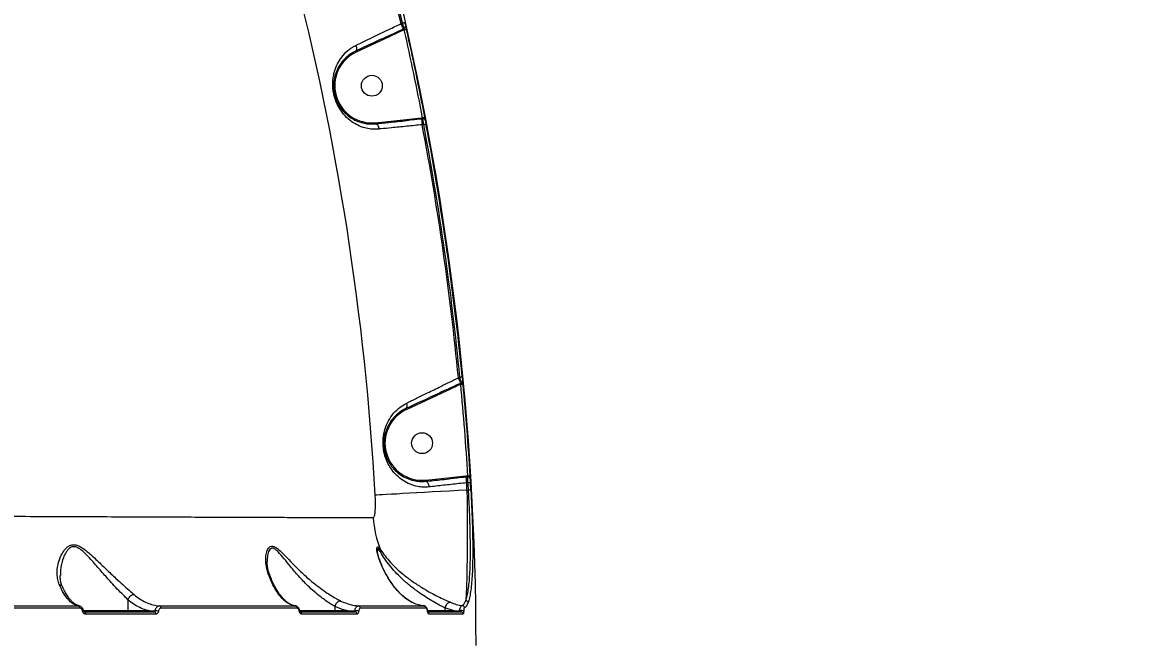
# Model space of a CAD drawing. Header units: millimetres. Extents: x -7098 to 6497, y -6127 to 5201.
# Drawn here: x -512 to -27.9, y 734.7 to 1001.6 of the extents above; entities that cross this region are included whole.
import ezdxf

# ---------------------------------------------------------------- set-up
doc = ezdxf.new("R2010")
doc.units = ezdxf.units.MM
doc.layers.add('DIKOM_ОБЪЕКТ', color=7, linetype='Continuous')
doc.layers.add('DIKOM_РАЗМЕР_ЗОНА', color=7, linetype='Continuous')
doc.styles.add('style1', font='arial.ttf', dxfattribs={"width": 0.8})
doc.dimstyles.new('1-50', dxfattribs={"dimtxt": 300, "dimasz": 200, "dimexe": 100, "dimexo": 0, "dimgap": 100, "dimtad": 1, "dimdec": 0, "dimtxsty": 'style1', "dimcen": 0, "dimclrd": 7, "dimclre": 7, "dimadec": 1, "dimazin": 2, "dimtfac": 1, "dimtdec": 0, "dimtmove": 1, "dimatfit": 3, "dimfxl": 0, "dimlwd": 25, "dimlwe": 18, "dimarcsym": 0})

# ---------------------------------------------------------------- blocks, each defined once
blk = doc.blocks.new('*D19')
at = {"layer": 'Defpoints', "color": 0, "transparency": 16777216}
for p in [(-3422.39, 1730.25), (4498.46, 1730.25), (-3422.39, -5447.23)]:
    blk.add_point(p, dxfattribs=at)
at = {"layer": 'DIKOM_РАЗМЕР_ЗОНА', "color": 7, "lineweight": 18, "transparency": 16777216}
for p, q in [((-3422.39, 1730.25), (-3422.39, -5547.23)), ((4498.46, 1730.25), (4498.46, -5547.23))]:
    blk.add_line(p, q, dxfattribs=at)
at = {"layer": 'DIKOM_РАЗМЕР_ЗОНА', "color": 7, "lineweight": 25, "transparency": 16777216}
blk.add_line((4298.46, -5447.23), (-3222.39, -5447.23), dxfattribs=at)
at = {"layer": 'DIKOM_РАЗМЕР_ЗОНА', "color": 7, "transparency": 16777216}
for points in [[(-3222.39, -5413.9), (-3222.39, -5480.57), (-3422.39, -5447.23)], [(4298.46, -5413.9), (4298.46, -5480.57), (4498.46, -5447.23)]]:
    blk.add_solid(points, dxfattribs=at)
at = {"layer": 'DIKOM_РАЗМЕР_ЗОНА', "color": 0, "transparency": 16777216, "insert": (538.03, -5194.06), "char_height": 300, "attachment_point": 5, "style": 'style1'}
blk.add_mtext('7900', dxfattribs=at)
blk = doc.blocks.new('*D20')
at = {"layer": 'Defpoints', "color": 0, "transparency": 16777216}
for p in [(-611.97, 3700.63), (-5926, -2746.55), (-167.79, -2746.55)]:
    blk.add_point(p, dxfattribs=at)
at = {"layer": 'DIKOM_РАЗМЕР_ЗОНА', "color": 7, "lineweight": 18, "transparency": 16777216}
for p, q in [((-611.97, 3700.63), (-6026, 3700.63)), ((-167.79, -2746.55), (-6026, -2746.55))]:
    blk.add_line(p, q, dxfattribs=at)
at = {"layer": 'DIKOM_РАЗМЕР_ЗОНА', "color": 7, "lineweight": 25, "transparency": 16777216}
blk.add_line((-5926, 3500.63), (-5926, -2546.55), dxfattribs=at)
at = {"layer": 'DIKOM_РАЗМЕР_ЗОНА', "color": 7, "transparency": 16777216}
for points in [[(-5959.34, 3500.63), (-5892.67, 3500.63), (-5926, 3700.63)], [(-5959.34, -2546.55), (-5892.67, -2546.55), (-5926, -2746.55)]]:
    blk.add_solid(points, dxfattribs=at)
at = {"layer": 'DIKOM_РАЗМЕР_ЗОНА', "color": 0, "transparency": 16777216, "insert": (-6179.18, 477.04), "char_height": 300, "attachment_point": 5, "rotation": 90, "style": 'style1'}
blk.add_mtext('6450', dxfattribs=at)
blk = doc.blocks.new('*D18')
at = {"layer": 'Defpoints', "color": 0, "transparency": 16777216}
for p in [(-621.7, 5200.63), (-6648, -4870.84), (-133.42, -4870.84)]:
    blk.add_point(p, dxfattribs=at)
at = {"layer": 'DIKOM_РАЗМЕР_ЗОНА', "color": 7, "lineweight": 18, "transparency": 16777216}
for p, q in [((-621.7, 5200.63), (-6748, 5200.63)), ((-133.42, -4870.84), (-6748, -4870.84))]:
    blk.add_line(p, q, dxfattribs=at)
at = {"layer": 'DIKOM_РАЗМЕР_ЗОНА', "color": 7, "lineweight": 25, "transparency": 16777216}
blk.add_line((-6648, 5000.63), (-6648, -4670.84), dxfattribs=at)
at = {"layer": 'DIKOM_РАЗМЕР_ЗОНА', "color": 7, "transparency": 16777216}
for points in [[(-6681.34, 5000.63), (-6614.67, 5000.63), (-6648, 5200.63)], [(-6681.34, -4670.84), (-6614.67, -4670.84), (-6648, -4870.84)]]:
    blk.add_solid(points, dxfattribs=at)
at = {"layer": 'DIKOM_РАЗМЕР_ЗОНА', "color": 0, "transparency": 16777216, "insert": (-6901.18, 458.27), "char_height": 300, "attachment_point": 5, "rotation": 90, "style": 'style1'}
blk.add_mtext('10100', dxfattribs=at)
blk = doc.blocks.new('*D17')
at = {"layer": 'Defpoints', "color": 0, "transparency": 16777216}
for p in [(-5422.39, 1752.13), (6497.47, 1509.82), (-5422.39, -6026.73)]:
    blk.add_point(p, dxfattribs=at)
at = {"layer": 'DIKOM_РАЗМЕР_ЗОНА', "color": 7, "lineweight": 18, "transparency": 16777216}
for p, q in [((-5422.39, 1752.13), (-5422.39, -6126.73)), ((6497.47, 1509.82), (6497.47, -6126.73))]:
    blk.add_line(p, q, dxfattribs=at)
at = {"layer": 'DIKOM_РАЗМЕР_ЗОНА', "color": 7, "lineweight": 25, "transparency": 16777216}
blk.add_line((6297.47, -6026.73), (-5222.39, -6026.73), dxfattribs=at)
at = {"layer": 'DIKOM_РАЗМЕР_ЗОНА', "color": 7, "transparency": 16777216}
for points in [[(-5222.39, -5993.4), (-5222.39, -6060.07), (-5422.39, -6026.73)], [(6297.47, -5993.4), (6297.47, -6060.07), (6497.47, -6026.73)]]:
    blk.add_solid(points, dxfattribs=at)
at = {"layer": 'DIKOM_РАЗМЕР_ЗОНА', "color": 0, "transparency": 16777216, "insert": (537.54, -5773.56), "char_height": 300, "attachment_point": 5, "style": 'style1'}
blk.add_mtext('11900', dxfattribs=at)

msp = doc.modelspace()

# ---------------------------------------------------------------- linework, layer by layer
at = {"layer": 'DIKOM_ОБЪЕКТ', "color": 7, "linetype": 'Continuous', "lineweight": 15}
for p, q in [((-347.41, 998.43), (-353.42, 995.59)), ((-348.66, 1001.11), (-348.05, 1001.4)), ((-347.62, 998.88), (-347.25, 999.05)), ((-347.29, 998.49), (-347.41, 998.43)), ((-353.42, 995.59), (-368.06, 988.79)), ((-359.63, 958.4), (-346.34, 959.82)), ((-346.34, 959.82), (-339.85, 960.46)), ((-339.85, 960.46), (-339.35, 960.52)), ((-339.22, 960.04), (-339.8, 959.97)), ((-338.88, 957.59), (-339.54, 957.52)), ((-323.92, 848.4), (-323.29, 848.69)), ((-328.91, 842.77), (-346.4, 834.64)), ((-322.88, 846.16), (-322.67, 846.26)), ((-337.97, 804.26), (-327.18, 805.4)), ((-327.18, 805.4), (-320.71, 806.05)), ((-320.71, 806.05), (-319.82, 806.15)), ((-319.88, 805.64), (-320.66, 805.56)), ((-319.74, 803.18), (-320.4, 803.11)), ((-320.21, 799.99), (-319.55, 799.99)), ((-466.5, 752.7), (-466.5, 747.99)), ((-485.64, 747.99), (-466.5, 747.99)), ((-466.5, 747.99), (-457.66, 747.99)), ((-394.18, 750.05), (-394.29, 750.05)), ((-392.37, 747.99), (-377.2, 747.99)), ((-377.2, 749.77), (-377.2, 749.77)), ((-377.2, 749.77), (-377.2, 747.99)), ((-377.2, 747.99), (-372.21, 747.99)), ((-337.11, 747.99), (-329.69, 747.99)), ((-329.69, 749.15), (-329.69, 749.16)), ((-329.69, 749.15), (-329.69, 747.99)), ((-326.1, 747.99), (-329.69, 749.15)), ((-329.69, 747.99), (-326.1, 747.99))]:
    msp.add_line(p, q, dxfattribs=at)
at = {"layer": 'DIKOM_ОБЪЕКТ', "color": 7, "linetype": 'Continuous', "lineweight": 15, "flags": 128}
for points in [[(-347.62, 998.88), (-347.67, 998.98), (-347.74, 999.14), (-347.85, 999.37), (-347.98, 999.65), (-348.13, 999.97), (-348.3, 1000.33), (-348.48, 1000.72), (-348.66, 1001.11)], [(-348.05, 1001.4), (-347.86, 1001.44), (-347.68, 1001.48), (-347.52, 1001.52), (-347.37, 1001.55), (-347.25, 1001.58), (-347.16, 1001.6), (-347.1, 1001.61), (-347.07, 1001.62)], [(-347.41, 998.43), (-347.45, 998.51), (-347.49, 998.59), (-347.52, 998.66), (-347.55, 998.72), (-347.58, 998.78), (-347.6, 998.82), (-347.61, 998.86), (-347.62, 998.88)], [(-347.29, 998.49), (-347.1, 998.53), (-346.92, 998.57), (-346.76, 998.61), (-346.61, 998.64), (-346.49, 998.67), (-346.4, 998.69), (-346.34, 998.7), (-346.32, 998.71)], [(-353.42, 995.59), (-353.47, 995.68), (-353.5, 995.76), (-353.54, 995.84), (-353.57, 995.91), (-353.6, 995.97), (-353.62, 996.01), (-353.63, 996.04), (-353.63, 996.04)], [(-368.06, 988.79), (-368.1, 988.88), (-368.14, 988.96), (-368.18, 989.04), (-368.21, 989.11), (-368.24, 989.17), (-368.26, 989.21), (-368.27, 989.23), (-368.27, 989.24)], [(-346.34, 959.82), (-346.33, 959.72), (-346.32, 959.63), (-346.31, 959.54), (-346.31, 959.46), (-346.3, 959.4), (-346.29, 959.36), (-346.29, 959.33), (-346.29, 959.32)], [(-339.85, 960.46), (-339.84, 960.38), (-339.84, 960.29), (-339.83, 960.21), (-339.82, 960.14), (-339.81, 960.08), (-339.81, 960.03), (-339.8, 960), (-339.8, 959.97)], [(-339.8, 959.97), (-339.79, 959.86), (-339.77, 959.68), (-339.74, 959.43), (-339.71, 959.13), (-339.67, 958.77), (-339.63, 958.38), (-339.59, 957.96), (-339.54, 957.52)], [(-339.35, 960.52), (-339.16, 960.55), (-338.98, 960.59), (-338.81, 960.62), (-338.66, 960.65), (-338.54, 960.67), (-338.45, 960.69), (-338.39, 960.7), (-338.36, 960.71)], [(-359.63, 958.4), (-359.62, 958.3), (-359.61, 958.21), (-359.6, 958.12), (-359.6, 958.05), (-359.59, 957.99), (-359.59, 957.94), (-359.58, 957.91), (-359.58, 957.9)], [(-338.88, 957.59), (-338.7, 957.63), (-338.52, 957.66), (-338.35, 957.69), (-338.2, 957.72), (-338.08, 957.75), (-337.99, 957.76), (-337.93, 957.78), (-337.9, 957.78)], [(-322.88, 846.16), (-322.93, 846.26), (-323.01, 846.43), (-323.11, 846.65), (-323.24, 846.93), (-323.39, 847.26), (-323.56, 847.62), (-323.74, 848), (-323.92, 848.4)], [(-323.29, 848.69), (-323.1, 848.71), (-322.92, 848.73), (-322.75, 848.74), (-322.6, 848.76), (-322.47, 848.77), (-322.38, 848.78), (-322.32, 848.78), (-322.29, 848.79)], [(-328.91, 842.77), (-328.95, 842.86), (-328.99, 842.94), (-329.03, 843.02), (-329.06, 843.09), (-329.08, 843.15), (-329.1, 843.19), (-329.12, 843.22), (-329.12, 843.22)], [(-322.9, 845.61), (-322.71, 845.63), (-322.52, 845.65), (-322.36, 845.66), (-322.21, 845.68), (-322.08, 845.69), (-321.99, 845.7), (-321.93, 845.7), (-321.9, 845.7)], [(-322.78, 845.93), (-322.8, 845.97), (-322.81, 846.01), (-322.83, 846.05), (-322.85, 846.08), (-322.86, 846.11), (-322.87, 846.13), (-322.88, 846.15), (-322.88, 846.16)], [(-322.78, 845.93), (-322.61, 845.97), (-322.46, 846.01), (-322.32, 846.07), (-322.2, 846.14), (-322.1, 846.22), (-322.03, 846.29), (-321.99, 846.37), (-321.98, 846.45)], [(-337.97, 804.26), (-337.96, 804.16), (-337.95, 804.07), (-337.94, 803.98), (-337.93, 803.9), (-337.93, 803.84), (-337.92, 803.8), (-337.92, 803.77), (-337.92, 803.76)], [(-327.18, 805.4), (-327.17, 805.31), (-327.16, 805.21), (-327.15, 805.13), (-327.15, 805.05), (-327.14, 804.99), (-327.13, 804.95), (-327.13, 804.92), (-327.13, 804.91)], [(-320.71, 806.05), (-320.7, 805.97), (-320.69, 805.88), (-320.68, 805.8), (-320.67, 805.73), (-320.67, 805.67), (-320.66, 805.62), (-320.66, 805.58), (-320.66, 805.56)], [(-320.66, 805.56), (-320.64, 805.45), (-320.63, 805.27), (-320.6, 805.02), (-320.57, 804.72), (-320.53, 804.36), (-320.49, 803.96), (-320.44, 803.54), (-320.4, 803.11)], [(-319.82, 806.15), (-319.63, 806.16), (-319.45, 806.17), (-319.28, 806.18), (-319.13, 806.19), (-319.01, 806.2), (-318.91, 806.2), (-318.85, 806.21), (-318.83, 806.21)], [(-320.21, 799.99), (-324.02, 799.77), (-327.8, 799.56), (-331.5, 799.35), (-335.11, 799.15), (-338.57, 798.95), (-341.87, 798.77), (-344.97, 798.59), (-347.85, 798.43), (-350.47, 798.28), (-352.82, 798.15), (-354.87, 798.03), (-356.61, 797.94), (-358.01, 797.86), (-359.07, 797.8), (-359.77, 797.76)], [(-319.74, 803.18), (-319.55, 803.19), (-319.37, 803.2), (-319.2, 803.21), (-319.05, 803.22), (-318.92, 803.23), (-318.83, 803.23), (-318.77, 803.24), (-318.74, 803.24)], [(-319.55, 799.99), (-319.36, 800), (-319.18, 800.01), (-319.01, 800.02), (-318.86, 800.03), (-318.74, 800.03), (-318.64, 800.04), (-318.58, 800.04), (-318.56, 800.04)], [(-485.38, 747.49), (-485.27, 747.47), (-485.15, 747.41), (-485.05, 747.32), (-484.96, 747.2), (-484.89, 747.05), (-484.83, 746.88), (-484.8, 746.69), (-484.78, 746.5)], [(-392.36, 747.88), (-392.36, 747.88), (-392.37, 747.86), (-392.39, 747.85), (-392.43, 747.83), (-392.48, 747.81), (-392.54, 747.79)]]:
    msp.add_lwpolyline(points, dxfattribs=at)
at = {"layer": 'DIKOM_ОБЪЕКТ', "color": 7, "linetype": 'Continuous', "lineweight": 15}
for centre in [(-361.23, 974.32), (-339.57, 820.18)]:
    msp.add_circle(centre, 4.5, dxfattribs=at)
for centre, radius, start, end in [((-1526.29, 731.99), 1210, 0.04739, 26.73878), ((-1526.29, 731.99), 1168.37, 3.22698, 25.85579), ((-1526.29, 731.99), 1208, 12.87275, 18.12725), ((-1526.29, 731.99), 1208.65, 12.87943, 18.12057), ((-1526.29, 731.99), 1208.75, 10.89821, 12.73697), ((-347.67, 999.95), 0.998, 294.6714, 12.1104), ((-1526.29, 731.99), 1209.75, 10.89821, 12.73697), ((-361.23, 974.32), 16, 115.2734, 275.7266), ((-339.11, 959.04), 0.999, 11.5795, 96.1581), ((-1526.29, 731.99), 1208, 5.52992, 10.76044), ((-1526.29, 731.99), 1208.65, 5.54093, 10.75788), ((-1526.29, 731.99), 1209.65, 5.54093, 10.75788), ((-323.09, 847.16), 0.995, 294.4812, 4.8173), ((-1526.29, 731.99), 1208.75, 3.51743, 5.39379), ((-1526.29, 731.99), 1209.75, 3.51743, 5.39379), ((-339.57, 820.18), 16, 115.2734, 275.7266), ((-407.92, 806.34), 67.72, 24.7039, 25.1269), ((-319.78, 804.65), 1, 4.2887, 95.971), ((-1526.29, 731.99), 1208, 3.22698, 3.37538), ((-1526.29, 731.99), 1208.65, 3.22521, 3.37685), ((-1526.29, 731.99), 1209.65, 3.22521, 3.37685), ((-320.23, 789.98), 40.45, 182.6761, 203.0477), ((-359.24, 773.62), 1.87, 345.6026, 16.356), ((-320.76, 751.37), 1.02, 4.6177, 88.7185), ((-488.16, 749.2), 0.907, 350.8119, 68.438), ((-486.09, 748.73), 0.95, 273.3419, 298.4123), ((-466.95, 747.94), 0.454, 278.2464, 6.3791), ((-458.11, 747.94), 0.454, 278.2634, 6.3621), ((-455.26, 746.63), 0.883, 351.4723, 76.7688), ((-454.74, 740.51), 7.4, 78.7648, 89.9291), ((-453.1, 749.17), 0.905, 352.432, 73.6818), ((-394.48, 749.11), 0.931, 355.7952, 80.7555), ((-392.41, 746.57), 0.922, 355.4497, 83.9274), ((-377.65, 747.94), 0.454, 278.2634, 6.3621), ((-372.66, 747.94), 0.454, 278.2511, 6.3573), ((-368.16, 743.35), 4.58, 74.4645, 95.1812), ((-368.63, 746.55), 0.943, 357.0921, 86.0883), ((-367.12, 749.08), 0.951, 357.5221, 83.4691), ((-338.96, 749.05), 0.977, 359.3628, 85.9131), ((-337.28, 747.87), 0.0771, 292.6298, 353.5955), ((-337.5, 746.5), 0.999, 359.9181, 66.7355), ((-330.14, 747.94), 0.454, 278.2464, 6.3791), ((-326.56, 747.94), 0.454, 278.2464, 6.3791), ((-322.71, 744.9), 3.1, 69.5009, 102.3945), ((-322.92, 746.49), 0.993, 0.2947, 89.6223), ((-322.35, 749.16), 1.01, 1.3231, 87.2336)]:
    msp.add_arc(centre, radius, start, end, dxfattribs=at)
for points, knots in [([(-368.05, 991.79), (-366.94, 992.33), (-364.71, 993.4), (-361.2, 995.09), (-357.6, 996.82), (-353.44, 998.82), (-350.43, 1000.26), (-348.66, 1001.11)], [0, 0, 0, 0, 0.187287, 0.376552, 0.557005, 0.739199, 1, 1, 1, 1]), ([(-353.63, 996.04), (-353.33, 996.18), (-351.82, 996.89), (-349.83, 997.85), (-348.12, 998.64), (-347.62, 998.88)], [0, 0, 0, 0, 0.150425, 0.752115, 1, 1, 1, 1]), ([(-347.25, 999.05), (-347.25, 999.05), (-347.28, 999.1), (-347.36, 999.32), (-347.54, 999.85), (-347.79, 1000.58), (-347.96, 1001.12), (-348.05, 1001.4)], [0, 0, 0, 0, 0.028634, 0.267098, 0.510149, 0.755662, 1, 1, 1, 1]), ([(-347.29, 998.49), (-347.28, 998.55), (-347.26, 998.68), (-347.25, 998.86), (-347.24, 998.98), (-347.25, 999.03), (-347.25, 999.05), (-347.25, 999.05), (-347.25, 999.05)], [0, 0, 0, 0, 0.263132, 0.515885, 0.75209, 0.941099, 0.974183, 1, 1, 1, 1]), ([(-347.07, 1001.62), (-347.03, 1001.45), (-346.96, 1001.11), (-346.84, 1000.66), (-346.75, 1000.33), (-346.71, 1000.2), (-346.69, 1000.17), (-346.69, 1000.16)], [0, 0, 0, 0, 0.245764, 0.491765, 0.734278, 0.971523, 1, 1, 1, 1]), ([(-346.69, 1000.16), (-346.69, 1000.16), (-346.68, 1000.13), (-346.63, 1000), (-346.54, 999.67), (-346.43, 999.22), (-346.35, 998.88), (-346.32, 998.71)], [0, 0, 0, 0, 0.027853, 0.265012, 0.507732, 0.753982, 1, 1, 1, 1]), ([(-353.63, 996.04), (-354.86, 995.48), (-357.32, 994.33), (-361, 992.62), (-364.7, 990.9), (-367.08, 989.8), (-368.27, 989.24)], [0, 0, 0, 0, 0.238043, 0.478157, 0.737708, 1, 1, 1, 1]), ([(-358.18, 955.64), (-358.42, 955.62), (-359.6, 955.52), (-361.68, 955.6), (-364.49, 956.14), (-367.27, 957.18), (-370.15, 958.88), (-372.88, 961.25), (-375.17, 964.26), (-376.61, 967.17), (-377.4, 969.53), (-377.83, 971.38), (-378.08, 973.25), (-378.16, 975.28), (-378.02, 977.42), (-377.54, 980.1), (-376.55, 983.03), (-374.83, 986.09), (-372.52, 988.81), (-370.16, 990.69), (-368.54, 991.54), (-368.05, 991.79)], [0, 0, 0, 0, 0.013454, 0.066323, 0.119232, 0.183273, 0.247351, 0.326481, 0.405365, 0.46786, 0.499097, 0.530304, 0.561441, 0.592622, 0.634514, 0.676489, 0.748085, 0.81976, 0.893959, 0.968065, 1, 1, 1, 1]), ([(-368.27, 989.24), (-368.27, 989.24), (-368.74, 989.03), (-370.19, 988.25), (-372.4, 986.61), (-374.54, 984.24), (-376.17, 981.56), (-377.12, 979.03), (-377.6, 976.66), (-377.76, 974.82), (-377.71, 973.03), (-377.46, 971.07), (-377.02, 969.44), (-376.27, 967.43), (-375.1, 965.18), (-373.03, 962.62), (-370.57, 960.6), (-367.93, 959.16), (-365.4, 958.28), (-362.81, 957.83), (-360.9, 957.82), (-359.8, 957.87), (-359.58, 957.9), (-359.58, 957.9)], [0, 0, 0, 0, 0.000042, 0.032606, 0.10772, 0.184901, 0.256662, 0.329981, 0.370391, 0.411692, 0.440278, 0.469964, 0.516414, 0.52784, 0.587809, 0.665676, 0.746577, 0.811762, 0.878059, 0.931753, 0.986408, 0.999968, 1, 1, 1, 1]), ([(-368.27, 989.24), (-368.15, 989.33), (-367.91, 989.5), (-367.75, 990.06), (-367.75, 990.76), (-367.88, 991.32), (-368, 991.67), (-368.04, 991.75), (-368.05, 991.79)], [0, 0, 0, 0, 0.231632, 0.463252, 0.694875, 0.926499, 0.961057, 1, 1, 1, 1]), ([(-359.58, 957.9), (-357.7, 958.1), (-354.65, 958.43), (-350.15, 958.91), (-347.58, 959.18), (-346.29, 959.32)], [0, 0, 0, 0, 0.442703, 0.72017, 1, 1, 1, 1]), ([(-339.8, 959.97), (-340.13, 959.94), (-341.79, 959.76), (-343.96, 959.56), (-345.79, 959.37), (-346.29, 959.32)], [0, 0, 0, 0, 0.153315, 0.766579, 1, 1, 1, 1]), ([(-339.22, 960.04), (-339.21, 960.05), (-339.21, 960.08), (-339.24, 960.19), (-339.28, 960.33), (-339.32, 960.45), (-339.34, 960.51), (-339.35, 960.52)], [0, 0, 0, 0, 0.236836, 0.474164, 0.713679, 0.956447, 1, 1, 1, 1]), ([(-338.88, 957.59), (-338.89, 957.64), (-338.94, 957.97), (-339.03, 958.57), (-339.13, 959.27), (-339.2, 959.82), (-339.21, 959.96), (-339.22, 960.04)], [0, 0, 0, 0, 0.042252, 0.281967, 0.521265, 0.760618, 1, 1, 1, 1]), ([(-338.36, 960.71), (-338.36, 960.68), (-338.32, 960.48), (-338.26, 960.13), (-338.18, 959.7), (-338.14, 959.38), (-338.13, 959.29), (-338.13, 959.24)], [0, 0, 0, 0, 0.042644, 0.282491, 0.521645, 0.760759, 1, 1, 1, 1]), ([(-338.13, 959.24), (-338.13, 959.2), (-338.12, 959.11), (-338.08, 958.79), (-338.01, 958.36), (-337.94, 958), (-337.91, 957.81), (-337.9, 957.78)], [0, 0, 0, 0, 0.239375, 0.478648, 0.71789, 0.957717, 1, 1, 1, 1]), ([(-359.58, 957.9), (-359.45, 957.89), (-359.18, 957.86), (-358.79, 957.47), (-358.46, 956.86), (-358.28, 956.25), (-358.2, 955.83), (-358.18, 955.68), (-358.18, 955.64)], [0, 0, 0, 0, 0.220485, 0.440972, 0.661462, 0.881945, 0.963565, 1, 1, 1, 1]), ([(-339.54, 957.52), (-341.76, 957.3), (-346.26, 956.84), (-352.26, 956.23), (-356.18, 955.84), (-357.92, 955.66), (-358.18, 955.64)], [0, 0, 0, 0, 0.3435, 0.69694, 0.954532, 1, 1, 1, 1]), ([(-346.22, 837.49), (-344.81, 838.18), (-341.96, 839.58), (-337.02, 842), (-332.24, 844.33), (-327.75, 846.53), (-325.2, 847.77), (-323.92, 848.4)], [0, 0, 0, 0, 0.210646, 0.424751, 0.676215, 0.837399, 1, 1, 1, 1]), ([(-322.67, 846.26), (-322.7, 846.33), (-322.75, 846.48), (-322.89, 847.05), (-323.08, 847.81), (-323.22, 848.4), (-323.29, 848.69)], [0, 0, 0, 0, 0.242516, 0.491718, 0.747282, 1, 1, 1, 1]), ([(-322.29, 848.79), (-322.27, 848.6), (-322.24, 848.23), (-322.18, 847.75), (-322.13, 847.39), (-322.11, 847.29), (-322.1, 847.25)], [0, 0, 0, 0, 0.256642, 0.513676, 0.76124, 1, 1, 1, 1]), ([(-322.1, 847.25), (-322.09, 847.2), (-322.07, 847.12), (-322.02, 846.82), (-321.99, 846.57), (-321.98, 846.45)], [0, 0, 0, 0, 0.350941, 0.701393, 1, 1, 1, 1]), ([(-329.12, 843.22), (-330.46, 842.6), (-333.15, 841.35), (-337.46, 839.35), (-342.05, 837.22), (-345.08, 835.81), (-346.61, 835.1)], [0, 0, 0, 0, 0.216072, 0.434108, 0.714764, 1, 1, 1, 1]), ([(-329.12, 843.22), (-327.31, 844.08), (-325.24, 845.06), (-323.15, 846.03), (-322.88, 846.16)], [0, 0, 0, 0, 0.870202, 1, 1, 1, 1]), ([(-322.9, 845.61), (-323.09, 845.52), (-325.1, 844.58), (-327.1, 843.63), (-328.91, 842.77)], [0, 0, 0, 0, 0.097394, 1, 1, 1, 1]), ([(-322.9, 845.61), (-322.87, 845.69), (-322.82, 845.8), (-322.79, 845.9), (-322.78, 845.93)], [0, 0, 0, 0, 0.720741, 1, 1, 1, 1]), ([(-322.78, 845.93), (-322.76, 845.98), (-322.72, 846.08), (-322.69, 846.19), (-322.67, 846.24), (-322.67, 846.25), (-322.67, 846.26)], [0, 0, 0, 0, 0.328104, 0.67869, 0.920389, 1, 1, 1, 1]), ([(-321.98, 846.45), (-321.97, 846.39), (-321.95, 846.15), (-321.92, 845.89), (-321.9, 845.7)], [0, 0, 0, 0, 0.287853, 1, 1, 1, 1]), ([(-336.64, 801.33), (-337.46, 801.28), (-339.11, 801.18), (-341.88, 801.53), (-344.85, 802.41), (-347.86, 804), (-350.51, 806.11), (-352.61, 808.53), (-354.22, 811.15), (-355.44, 813.99), (-356.13, 816.78), (-356.39, 819.22), (-356.42, 821.1), (-356.27, 822.97), (-355.89, 825.14), (-355.19, 827.48), (-353.9, 830.31), (-351.94, 833.16), (-349.32, 835.72), (-347.19, 836.94), (-346.22, 837.49)], [0, 0, 0, 0, 0.045079, 0.090182, 0.15889, 0.227684, 0.298405, 0.369114, 0.425048, 0.48082, 0.540821, 0.571384, 0.601955, 0.634467, 0.667029, 0.719848, 0.772771, 0.852886, 0.932988, 1, 1, 1, 1]), ([(-346.61, 835.1), (-346.48, 835.19), (-346.22, 835.37), (-346.02, 835.94), (-346.01, 836.63), (-346.12, 837.17), (-346.21, 837.45), (-346.22, 837.49)], [0, 0, 0, 0, 0.246233, 0.492482, 0.738715, 0.958024, 1, 1, 1, 1]), ([(-346.61, 835.1), (-346.61, 835.1), (-347.54, 834.66), (-349.43, 833.54), (-351.88, 831.34), (-353.68, 828.88), (-354.9, 826.41), (-355.56, 824.39), (-355.93, 822.49), (-356.11, 820.58), (-356.05, 818.89), (-355.76, 816.79), (-355.19, 814.62), (-354.08, 812.2), (-352.61, 809.94), (-350.68, 807.85), (-348.27, 806.05), (-345.5, 804.67), (-342.78, 803.91), (-340.2, 803.64), (-338.7, 803.69), (-337.92, 803.76), (-337.92, 803.76)], [0, 0, 0, 0, 0.00005, 0.068791, 0.149648, 0.232577, 0.284534, 0.337529, 0.368025, 0.399364, 0.443483, 0.455882, 0.512444, 0.566691, 0.622776, 0.69421, 0.767088, 0.836861, 0.908334, 0.953762, 0.999974, 1, 1, 1, 1]), ([(-337.92, 803.76), (-336.84, 803.87), (-334.58, 804.11), (-330.97, 804.5), (-328.41, 804.77), (-327.13, 804.91)], [0, 0, 0, 0, 0.309358, 0.653216, 1, 1, 1, 1]), ([(-337.92, 803.76), (-337.8, 803.74), (-337.57, 803.71), (-337.22, 803.31), (-336.92, 802.7), (-336.74, 802.05), (-336.67, 801.57), (-336.65, 801.38), (-336.64, 801.33)], [0, 0, 0, 0, 0.212341, 0.424678, 0.63703, 0.849366, 0.965482, 1, 1, 1, 1]), ([(-320.66, 805.56), (-320.99, 805.53), (-322.65, 805.35), (-324.8, 805.15), (-326.63, 804.96), (-327.13, 804.91)], [0, 0, 0, 0, 0.153659, 0.768302, 1, 1, 1, 1]), ([(-319.88, 805.64), (-319.88, 805.66), (-319.86, 805.69), (-319.85, 805.8), (-319.83, 805.95), (-319.83, 806.07), (-319.82, 806.14), (-319.82, 806.15)], [0, 0, 0, 0, 0.240253, 0.481137, 0.722321, 0.962898, 1, 1, 1, 1]), ([(-319.74, 803.18), (-319.74, 803.22), (-319.77, 803.55), (-319.81, 804.15), (-319.86, 804.87), (-319.88, 805.42), (-319.88, 805.57), (-319.88, 805.64)], [0, 0, 0, 0, 0.03724, 0.278115, 0.51886, 0.759398, 1, 1, 1, 1]), ([(-318.83, 806.21), (-318.82, 806.18), (-318.81, 805.99), (-318.79, 805.62), (-318.78, 805.19), (-318.77, 804.86), (-318.78, 804.77), (-318.78, 804.72)], [0, 0, 0, 0, 0.037233, 0.277872, 0.518555, 0.759223, 1, 1, 1, 1]), ([(-318.78, 804.72), (-318.78, 804.68), (-318.79, 804.59), (-318.79, 804.26), (-318.77, 803.82), (-318.75, 803.46), (-318.74, 803.27), (-318.74, 803.24)], [0, 0, 0, 0, 0.240733, 0.481335, 0.722107, 0.962777, 1, 1, 1, 1]), ([(-320.4, 803.11), (-322.6, 802.87), (-327.08, 802.38), (-332.52, 801.78), (-335.63, 801.44), (-336.64, 801.33)], [0, 0, 0, 0, 0.395875, 0.803223, 1, 1, 1, 1]), ([(-320.21, 799.99), (-320.2, 798.15), (-320.16, 794.48), (-320.12, 789.02), (-320.11, 783.67), (-320.11, 778.5), (-320.14, 773.58), (-320.18, 768.98), (-320.25, 764.75), (-320.33, 760.96), (-320.44, 757.67), (-320.56, 754.91), (-320.66, 753.26), (-320.73, 752.53), (-320.74, 752.39)], [0, 0, 0, 0, 0.087443, 0.174885, 0.263313, 0.352019, 0.440447, 0.529749, 0.619339, 0.708642, 0.79855, 0.888751, 0.978659, 1, 1, 1, 1]), ([(-320.74, 752.39), (-320.53, 753.01), (-320.12, 754.26), (-319.64, 756.85), (-319.25, 759.94), (-318.98, 763.54), (-318.8, 767.59), (-318.71, 772.04), (-318.72, 776.84), (-318.8, 781.92), (-318.96, 787.5), (-319.2, 793.55), (-319.44, 797.84), (-319.55, 799.99)], [0, 0, 0, 0, 0.088372, 0.177024, 0.265393, 0.353767, 0.442426, 0.530801, 0.618946, 0.707372, 0.795519, 0.897758, 1, 1, 1, 1]), ([(-318.56, 800.04), (-318.44, 797.85), (-318.21, 793.47), (-317.96, 787.3), (-317.8, 781.6), (-317.72, 776.42), (-317.72, 771.52), (-317.8, 766.97), (-317.98, 762.84), (-318.26, 759.16), (-318.64, 756.01), (-319.13, 753.36), (-319.54, 752.09), (-319.75, 751.45)], [0, 0, 0, 0, 0.102185, 0.204368, 0.292491, 0.380893, 0.469014, 0.557404, 0.646077, 0.734468, 0.822883, 0.911581, 1, 1, 1, 1]), ([(-360.64, 788.09), (-360.48, 788.2), (-360.16, 788.41), (-359.83, 790.11), (-359.66, 792.58), (-359.65, 795.28), (-359.74, 797.05), (-359.77, 797.76)], [0, 0, 0, 0, 0.209908, 0.422894, 0.638263, 0.855351, 1, 1, 1, 1]), ([(-874.91, 791.28), (-869.01, 791.21), (-857.2, 791.07), (-839.11, 790.88), (-820.8, 790.7), (-802.04, 790.52), (-782.86, 790.35), (-763.31, 790.18), (-743.7, 790.03), (-723.42, 789.87), (-702.51, 789.72), (-681.03, 789.58), (-659.69, 789.44), (-638.61, 789.31), (-617.87, 789.19), (-597.57, 789.08), (-577.74, 788.98), (-558.42, 788.88), (-539.64, 788.79), (-521.48, 788.71), (-504.02, 788.63), (-487.36, 788.56), (-471.51, 788.49), (-456.51, 788.43), (-442.36, 788.38), (-429.14, 788.33), (-416.91, 788.28), (-405.51, 788.24), (-395.05, 788.21), (-385.59, 788.17), (-377.36, 788.14), (-370.43, 788.12), (-364.69, 788.1), (-361.99, 788.09), (-360.64, 788.09)], [0, 0, 0, 0, 0.027767, 0.055566, 0.083366, 0.111133, 0.140038, 0.16898, 0.197923, 0.226828, 0.258638, 0.290548, 0.32251, 0.354472, 0.386382, 0.418191, 0.449895, 0.4817, 0.513556, 0.545411, 0.577215, 0.608919, 0.640547, 0.672276, 0.704055, 0.735834, 0.767563, 0.799191, 0.832594, 0.866026, 0.899429, 0.932943, 0.966486, 1, 1, 1, 1]), ([(-496.09, 759.26), (-496.33, 759.97), (-496.82, 761.4), (-497.1, 764.26), (-496.77, 767.84), (-495.56, 771.45), (-494.1, 773.91), (-492.85, 775.27), (-491.65, 776.11), (-490.18, 776.52), (-488.54, 776.28), (-486.97, 775.58), (-485.06, 774.33), (-482.82, 772.49), (-479.67, 769.55), (-475.93, 765.95), (-472.06, 762.25), (-468.7, 759.2), (-466, 756.82), (-464.47, 755.51), (-463.75, 754.9)], [0, 0, 0, 0, 0.05193, 0.10389, 0.195155, 0.286404, 0.343702, 0.373134, 0.402473, 0.436683, 0.467112, 0.496977, 0.526969, 0.580893, 0.634954, 0.726589, 0.818132, 0.881057, 0.943891, 1, 1, 1, 1]), ([(-466.5, 752.71), (-466.5, 752.71), (-467.13, 753.34), (-468.6, 754.78), (-471.03, 757.28), (-474.06, 760.52), (-477.51, 764.43), (-480.83, 768.24), (-483.6, 771.36), (-485.65, 773.42), (-487.35, 774.75), (-488.72, 775.44), (-490.05, 775.68), (-491.34, 775.23), (-492.35, 774.33), (-493.41, 772.88), (-494.61, 770.25), (-495.56, 766.77), (-495.59, 764.22), (-495.6, 763.13)], [0, 0, 0, 0, 0.000036, 0.06473, 0.138268, 0.211903, 0.319346, 0.426873, 0.488815, 0.550573, 0.591445, 0.615521, 0.647153, 0.682924, 0.715057, 0.74734, 0.81267, 0.919396, 1, 1, 1, 1]), ([(-406.08, 764.36), (-406.39, 765.46), (-407.01, 767.67), (-407.1, 770.75), (-406.75, 773.02), (-406.2, 774.45), (-405.58, 775.37), (-404.64, 775.92), (-403.21, 775.67), (-401.18, 774.2), (-398.58, 771.63), (-395.33, 768.15), (-391.57, 764.41), (-387.72, 760.95), (-384.19, 758.15), (-381.28, 756.07), (-378.63, 754.38), (-376.38, 753.08), (-375.14, 752.44), (-374.56, 752.14)], [0, 0, 0, 0, 0.076077, 0.152138, 0.213208, 0.244503, 0.275715, 0.313014, 0.350636, 0.401261, 0.475802, 0.550766, 0.641768, 0.73264, 0.793831, 0.854939, 0.905542, 0.956102, 1, 1, 1, 1]), ([(-377.2, 749.77), (-377.2, 749.77), (-377.67, 750.09), (-378.97, 750.78), (-381, 752.16), (-383.47, 753.97), (-386.12, 756.17), (-389.35, 759.14), (-392.82, 762.8), (-396.2, 766.75), (-399.08, 770.43), (-401.1, 772.83), (-402.51, 774.16), (-403.39, 774.77), (-404.03, 774.95), (-404.7, 774.86), (-405.27, 774.44), (-405.79, 773.46), (-406.21, 771.93), (-406.44, 770.48), (-406.36, 769.4), (-406.35, 769.24)], [0, 0, 0, 0, 0.000013, 0.050305, 0.109543, 0.168841, 0.241854, 0.314961, 0.424164, 0.533497, 0.621423, 0.70878, 0.736873, 0.764859, 0.798443, 0.804991, 0.845104, 0.880265, 0.915563, 0.986987, 1, 1, 1, 1]), ([(-358.07, 770.18), (-358.41, 771.26), (-358.89, 772.75), (-359.1, 774.29), (-359.11, 775.14), (-358.92, 775.62), (-358.39, 775.42), (-357.8, 774.61), (-357.45, 774.14)], [0, 0, 0, 0, 0.303071, 0.416426, 0.529517, 0.668758, 0.808543, 1, 1, 1, 1]), ([(-357.43, 773.15), (-357.74, 773.65), (-358.27, 774.5), (-358.73, 774.72), (-358.88, 774.34), (-358.86, 773.92), (-358.86, 773.83)], [0, 0, 0, 0, 0.384315, 0.655416, 0.928208, 1, 1, 1, 1]), ([(-357.84, 769.84), (-357.98, 770.19), (-358.28, 771), (-358.59, 772.09), (-358.8, 773.02), (-358.88, 773.57), (-358.88, 773.84), (-358.88, 773.83), (-358.88, 773.83)], [0, 0, 0, 0, 0.199163, 0.459594, 0.674431, 0.849918, 0.991522, 1, 1, 1, 1]), ([(-338.89, 750.02), (-339.63, 750.13), (-341.15, 750.34), (-343.44, 751.21), (-345.75, 752.52), (-348.04, 754.3), (-350.25, 756.51), (-352.35, 759.11), (-354.35, 762.17), (-356.3, 765.73), (-357.48, 768.69), (-358.07, 770.18)], [0, 0, 0, 0, 0.107957, 0.221264, 0.334572, 0.449784, 0.564985, 0.672071, 0.779129, 0.889621, 1, 1, 1, 1]), ([(-358.07, 770.18), (-358.05, 770.15), (-357.96, 770.04), (-357.91, 769.91), (-357.88, 769.8)], [0, 0, 0, 0, 0.210346, 1, 1, 1, 1]), ([(-342.87, 751.07), (-343.41, 751.33), (-344.56, 751.88), (-346.37, 753.1), (-348.22, 754.63), (-350.02, 756.45), (-351.73, 758.49), (-353.33, 760.76), (-354.77, 763.12), (-356.02, 765.48), (-357.03, 767.65), (-357.61, 769.15), (-357.86, 769.81)], [0, 0, 0, 0, 0.104906, 0.224888, 0.345693, 0.461084, 0.571615, 0.67741, 0.779332, 0.863579, 0.940783, 1, 1, 1, 1]), ([(-357.45, 774.14), (-356.86, 773.31), (-355.66, 771.64), (-353.29, 768.81), (-350.6, 766.12), (-347.49, 763.39), (-343.84, 760.64), (-340.08, 758.16), (-336.61, 756.13), (-333.55, 754.48), (-330.65, 753.04), (-328.61, 752.11), (-327.61, 751.68), (-327.36, 751.57)], [0, 0, 0, 0, 0.107139, 0.214579, 0.311348, 0.408093, 0.521755, 0.635294, 0.719262, 0.803177, 0.88782, 0.972406, 1, 1, 1, 1]), ([(-329.69, 749.16), (-329.69, 749.16), (-329.91, 749.31), (-330.86, 749.68), (-332.74, 750.75), (-335.42, 752.24), (-338.25, 753.99), (-341.45, 756.15), (-344.92, 758.78), (-348.28, 761.71), (-351.14, 764.6), (-353.6, 767.46), (-355.77, 770.46), (-356.88, 772.25), (-357.43, 773.15)], [0, 0, 0, 0, 0.000014, 0.026508, 0.109102, 0.191777, 0.275171, 0.358631, 0.47322, 0.587936, 0.68627, 0.784628, 0.892489, 1, 1, 1, 1]), ([(-405.38, 763.66), (-405.48, 763.9), (-405.85, 764.83), (-406.19, 766.46), (-406.41, 768.09), (-406.38, 768.99), (-406.37, 769.23)], [0, 0, 0, 0, 0.127256, 0.490852, 0.863874, 1, 1, 1, 1]), ([(-494.76, 758.36), (-494.84, 758.52), (-495.18, 759.22), (-495.49, 760.61), (-495.7, 762.04), (-495.67, 762.92), (-495.66, 763.13)], [0, 0, 0, 0, 0.114911, 0.487153, 0.877277, 1, 1, 1, 1]), ([(-394.33, 750.03), (-395.03, 750.18), (-396.43, 750.47), (-398.51, 751.79), (-400.47, 753.68), (-402.28, 756.14), (-403.91, 759), (-405.17, 761.81), (-405.86, 763.73), (-406.08, 764.36)], [0, 0, 0, 0, 0.16192, 0.323839, 0.493633, 0.638592, 0.783915, 0.928742, 1, 1, 1, 1]), ([(-406.08, 764.36), (-406.05, 764.34), (-405.81, 764.22), (-405.52, 763.99), (-405.43, 763.71), (-405.4, 763.62)], [0, 0, 0, 0, 0.101404, 0.701076, 1, 1, 1, 1]), ([(-394.51, 750.06), (-394.89, 750.15), (-395.62, 750.32), (-396.81, 750.91), (-398.04, 751.77), (-399.3, 752.95), (-400.55, 754.41), (-401.77, 756.14), (-402.95, 758.13), (-404.05, 760.37), (-404.86, 762.2), (-405.27, 763.37), (-405.36, 763.63)], [0, 0, 0, 0, 0.115231, 0.223294, 0.33792, 0.44797, 0.555801, 0.662608, 0.768084, 0.87084, 0.970817, 1, 1, 1, 1]), ([(-487.83, 750.04), (-488.21, 750.13), (-489.13, 750.33), (-490.57, 751.14), (-492.32, 752.72), (-494.22, 755.24), (-495.46, 757.91), (-496.09, 759.26)], [0, 0, 0, 0, 0.130167, 0.308138, 0.488273, 0.740851, 1, 1, 1, 1]), ([(-496.09, 759.26), (-496.06, 759.25), (-495.8, 759.2), (-495.35, 759.02), (-494.94, 758.71), (-494.86, 758.46), (-494.84, 758.4)], [0, 0, 0, 0, 0.045339, 0.455073, 0.880015, 1, 1, 1, 1]), ([(-487.52, 750.1), (-487.7, 750.13), (-488.14, 750.2), (-488.96, 750.59), (-489.95, 751.27), (-491, 752.29), (-492.05, 753.57), (-493.1, 755.15), (-494.01, 756.77), (-494.54, 757.96), (-494.75, 758.44)], [0, 0, 0, 0, 0.096591, 0.230709, 0.373582, 0.509833, 0.644032, 0.777815, 0.911479, 1, 1, 1, 1]), ([(-463.75, 754.9), (-463.79, 754.9), (-463.95, 754.9), (-464.34, 754.84), (-464.95, 754.6), (-465.61, 754.1), (-466.17, 753.45), (-466.39, 752.95), (-466.5, 752.71)], [0, 0, 0, 0, 0.035024, 0.155258, 0.366445, 0.577637, 0.788822, 1, 1, 1, 1]), ([(-466.5, 752.7), (-466.5, 752.7), (-466.5, 752.7), (-466.5, 752.71), (-466.5, 752.71)], [0, 0, 0, 0, 0.683428, 1, 1, 1, 1]), ([(-457.66, 747.99), (-458.64, 748.28), (-460.56, 748.84), (-463.31, 750.3), (-465.26, 751.65), (-466.3, 752.53), (-466.5, 752.7)], [0, 0, 0, 0, 0.32083, 0.622356, 0.927236, 1, 1, 1, 1]), ([(-463.75, 754.9), (-463.56, 754.74), (-462.6, 753.92), (-460.78, 752.63), (-458.23, 751.31), (-455.57, 750.38), (-453.76, 750.15), (-452.85, 750.04)], [0, 0, 0, 0, 0.056391, 0.288291, 0.522767, 0.760006, 1, 1, 1, 1]), ([(-374.56, 752.14), (-374.59, 752.14), (-374.8, 752.17), (-375.26, 752.13), (-375.9, 751.83), (-376.5, 751.29), (-376.97, 750.58), (-377.13, 750.04), (-377.2, 749.77)], [0, 0, 0, 0, 0.031941, 0.204843, 0.403622, 0.602426, 0.801201, 1, 1, 1, 1]), ([(-374.56, 752.14), (-373.22, 751.55), (-370.74, 750.45), (-368.18, 750.16), (-367.01, 750.03)], [0, 0, 0, 0, 0.542552, 1, 1, 1, 1]), ([(-327.36, 751.57), (-327.39, 751.57), (-327.53, 751.56), (-327.89, 751.5), (-328.44, 751.24), (-329.02, 750.69), (-329.48, 749.97), (-329.62, 749.43), (-329.69, 749.16)], [0, 0, 0, 0, 0.034295, 0.136484, 0.352364, 0.568223, 0.784099, 1, 1, 1, 1]), ([(-327.36, 751.57), (-326.53, 751.24), (-324.86, 750.59), (-323.16, 750.3), (-322.3, 750.16)], [0, 0, 0, 0, 0.49787, 1, 1, 1, 1]), ([(-322.3, 750.16), (-322.02, 750.36), (-321.44, 750.77), (-320.97, 751.85), (-320.74, 752.39)], [0, 0, 0, 0, 0.496483, 1, 1, 1, 1]), ([(-319.75, 751.45), (-319.98, 750.91), (-320.46, 749.8), (-321.05, 749.39), (-321.34, 749.18)], [0, 0, 0, 0, 0.496492, 1, 1, 1, 1]), ([(-568.37, 750.05), (-562.14, 750.05), (-549.67, 750.05), (-531.47, 750.05), (-513.69, 750.04), (-499.18, 750.04), (-490.7, 750.04), (-487.83, 750.04)], [0, 0, 0, 0, 0.220311, 0.440622, 0.663084, 0.885546, 1, 1, 1, 1]), ([(-487.26, 749.05), (-490.15, 749.05), (-498.59, 749.05), (-513.02, 749.05), (-530.78, 749.06), (-549.07, 749.06), (-561.68, 749.06), (-567.99, 749.06)], [0, 0, 0, 0, 0.114455, 0.334765, 0.555076, 0.777538, 1, 1, 1, 1]), ([(-487.83, 750.04), (-487.74, 750.04), (-487.62, 750.04), (-487.51, 750), (-487.47, 749.99)], [0, 0, 0, 0, 0.666378, 1, 1, 1, 1]), ([(-485.65, 747.9), (-485.65, 747.94), (-485.67, 748.27), (-485.91, 748.89), (-486.46, 749.57), (-487.04, 749.94), (-487.39, 749.97), (-487.47, 749.97)], [0, 0, 0, 0, 0.039493, 0.331935, 0.628681, 0.923218, 1, 1, 1, 1]), ([(-486.03, 747.78), (-486.07, 747.94), (-486.13, 748.26), (-486.38, 748.65), (-486.72, 748.93), (-487.03, 749.04), (-487.22, 749.05), (-487.26, 749.05)], [0, 0, 0, 0, 0.226349, 0.452697, 0.682367, 0.920754, 1, 1, 1, 1]), ([(-484.78, 746.5), (-484.83, 746.5), (-485.02, 746.5), (-485.33, 746.62), (-485.68, 746.9), (-485.93, 747.3), (-486, 747.62), (-486.03, 747.78)], [0, 0, 0, 0, 0.079628, 0.319496, 0.549809, 0.774874, 1, 1, 1, 1]), ([(-485.39, 747.49), (-485.4, 747.49), (-485.41, 747.49), (-485.49, 747.54), (-485.56, 747.65), (-485.62, 747.77), (-485.63, 747.86), (-485.63, 747.9)], [0, 0, 0, 0, 0.354694, 0.585508, 0.755993, 0.898993, 1, 1, 1, 1]), ([(-485.38, 747.49), (-480.19, 747.49), (-469.79, 747.49), (-459.97, 747.49), (-455.06, 747.49)], [0, 0, 0, 0, 0.49945, 1, 1, 1, 1]), ([(-454.39, 746.5), (-454.89, 746.5), (-457.36, 746.5), (-463.54, 746.5), (-473.1, 746.5), (-480.89, 746.5), (-484.78, 746.5)], [0, 0, 0, 0, 0.050771, 0.253857, 0.626699, 1, 1, 1, 1]), ([(-457.66, 747.99), (-457.45, 747.98), (-456.47, 747.94), (-455.5, 747.92), (-454.73, 747.91)], [0, 0, 0, 0, 0.218564, 1, 1, 1, 1]), ([(-455.06, 747.49), (-455.02, 747.49), (-454.95, 747.5), (-454.84, 747.59), (-454.77, 747.72), (-454.74, 747.83), (-454.73, 747.9), (-454.73, 747.91)], [0, 0, 0, 0, 0.238472, 0.47694, 0.715017, 0.952286, 1, 1, 1, 1]), ([(-454.73, 747.91), (-454.72, 747.97), (-454.68, 748.3), (-454.49, 748.89), (-454.05, 749.52), (-453.48, 749.95), (-453.06, 750.01), (-452.85, 750.04)], [0, 0, 0, 0, 0.048531, 0.286732, 0.524696, 0.762284, 1, 1, 1, 1]), ([(-453.3, 747.77), (-453.3, 747.74), (-453.33, 747.54), (-453.43, 747.19), (-453.68, 746.81), (-454.01, 746.55), (-454.27, 746.51), (-454.39, 746.5)], [0, 0, 0, 0, 0.047893, 0.285639, 0.523626, 0.761786, 1, 1, 1, 1]), ([(-452.21, 749.05), (-452.33, 749.03), (-452.58, 749), (-452.91, 748.74), (-453.16, 748.36), (-453.27, 748), (-453.29, 747.8), (-453.3, 747.77)], [0, 0, 0, 0, 0.237802, 0.475509, 0.713483, 0.951538, 1, 1, 1, 1]), ([(-452.85, 750.04), (-447.51, 750.04), (-436.83, 750.03), (-421.81, 750.03), (-407.5, 750.03), (-398.72, 750.03), (-394.33, 750.03)], [0, 0, 0, 0, 0.248596, 0.497191, 0.748595, 1, 1, 1, 1]), ([(-393.55, 749.04), (-397.9, 749.04), (-406.6, 749.04), (-420.88, 749.05), (-435.97, 749.05), (-446.79, 749.05), (-452.21, 749.05)], [0, 0, 0, 0, 0.248595, 0.49719, 0.748595, 1, 1, 1, 1]), ([(-392.36, 747.88), (-392.36, 747.89), (-392.37, 748.18), (-392.54, 748.74), (-392.97, 749.44), (-393.59, 749.89), (-394.15, 750.07), (-394.43, 750.01), (-394.48, 750)], [0, 0, 0, 0, 0.00504, 0.237385, 0.474608, 0.7262, 0.949649, 1, 1, 1, 1]), ([(-392.54, 747.79), (-392.56, 747.94), (-392.61, 748.23), (-392.79, 748.59), (-393.03, 748.87), (-393.3, 749.02), (-393.48, 749.04), (-393.55, 749.04)], [0, 0, 0, 0, 0.192017, 0.383574, 0.590187, 0.834069, 1, 1, 1, 1]), ([(-391.49, 746.5), (-391.57, 746.5), (-391.76, 746.52), (-392.03, 746.68), (-392.28, 746.98), (-392.46, 747.35), (-392.51, 747.64), (-392.54, 747.79)], [0, 0, 0, 0, 0.165509, 0.41202, 0.620051, 0.809667, 1, 1, 1, 1]), ([(-392.21, 747.47), (-392.21, 747.47), (-392.22, 747.47), (-392.28, 747.57), (-392.33, 747.71), (-392.36, 747.86), (-392.37, 747.98), (-392.37, 748.04), (-392.37, 748.05)], [0, 0, 0, 0, 0.286773, 0.525281, 0.695866, 0.839065, 0.9663, 1, 1, 1, 1]), ([(-392.31, 747.49), (-388.1, 747.49), (-379.67, 747.49), (-372.27, 747.49), (-368.57, 747.49)], [0, 0, 0, 0, 0.499273, 1, 1, 1, 1]), ([(-367.69, 746.5), (-368.01, 746.5), (-369.61, 746.5), (-374.14, 746.5), (-381.59, 746.5), (-388.19, 746.5), (-391.49, 746.5)], [0, 0, 0, 0, 0.044142, 0.220721, 0.610016, 1, 1, 1, 1]), ([(-372.21, 747.99), (-372.41, 748.03), (-374.1, 748.43), (-375.75, 749.14), (-377.2, 749.77)], [0, 0, 0, 0, 0.121424, 1, 1, 1, 1]), ([(-372.21, 747.99), (-371.97, 747.98), (-370.77, 747.94), (-369.55, 747.92), (-368.57, 747.91)], [0, 0, 0, 0, 0.194117, 1, 1, 1, 1]), ([(-368.57, 747.91), (-368.53, 748.17), (-368.44, 748.73), (-368.08, 749.44), (-367.58, 749.94), (-367.2, 750), (-367.01, 750.03)], [0, 0, 0, 0, 0.224106, 0.480716, 0.741516, 1, 1, 1, 1]), ([(-368.57, 747.49), (-368.57, 747.49), (-368.57, 747.5), (-368.57, 747.6), (-368.57, 747.72), (-368.57, 747.84), (-368.57, 747.89), (-368.57, 747.91)], [0, 0, 0, 0, 0.294581, 0.573853, 0.814376, 0.960315, 1, 1, 1, 1]), ([(-366.93, 747.76), (-366.96, 747.6), (-367, 747.26), (-367.17, 746.85), (-367.41, 746.55), (-367.6, 746.52), (-367.69, 746.5)], [0, 0, 0, 0, 0.221367, 0.474401, 0.737301, 1, 1, 1, 1]), ([(-367.01, 750.03), (-364.29, 750.03), (-358.83, 750.03), (-351.5, 750.03), (-344.74, 750.02), (-340.84, 750.02), (-338.89, 750.02)], [0, 0, 0, 0, 0.249097, 0.498194, 0.749097, 1, 1, 1, 1]), ([(-366.17, 749.04), (-366.27, 749.02), (-366.45, 748.98), (-366.7, 748.68), (-366.87, 748.26), (-366.91, 747.92), (-366.93, 747.76)], [0, 0, 0, 0, 0.263246, 0.526636, 0.78131, 1, 1, 1, 1]), ([(-337.98, 749.04), (-339.92, 749.04), (-343.81, 749.04), (-350.55, 749.04), (-357.91, 749.04), (-363.42, 749.04), (-366.17, 749.04)], [0, 0, 0, 0, 0.249097, 0.498193, 0.749097, 1, 1, 1, 1]), ([(-337.23, 747.99), (-337.24, 748.11), (-337.27, 748.44), (-337.45, 748.95), (-337.75, 749.48), (-338.23, 749.87), (-338.68, 750.06), (-338.9, 750.02), (-338.92, 750.02)], [0, 0, 0, 0, 0.101051, 0.281824, 0.51142, 0.753584, 0.982766, 1, 1, 1, 1]), ([(-337.25, 747.8), (-337.27, 747.93), (-337.3, 748.19), (-337.41, 748.55), (-337.61, 748.89), (-337.82, 749.03), (-337.96, 749.04), (-337.98, 749.04)], [0, 0, 0, 0, 0.145592, 0.28995, 0.532087, 0.909798, 1, 1, 1, 1]), ([(-337.45, 747.49), (-335.93, 747.49), (-332.88, 747.49), (-329, 747.49), (-325.6, 747.49), (-323.81, 747.49), (-322.92, 747.49)], [0, 0, 0, 0, 0.249314, 0.498628, 0.749314, 1, 1, 1, 1]), ([(-336.5, 746.5), (-336.53, 746.5), (-336.67, 746.51), (-336.88, 746.66), (-337.09, 747.03), (-337.21, 747.4), (-337.24, 747.67), (-337.25, 747.8)], [0, 0, 0, 0, 0.095096, 0.471963, 0.715766, 0.857217, 1, 1, 1, 1]), ([(-337.08, 747.35), (-337.08, 747.35), (-337.05, 747.33), (-337.11, 747.4), (-337.16, 747.56), (-337.19, 747.72), (-337.2, 747.83), (-337.2, 747.86)], [0, 0, 0, 0, 0.083882, 0.474261, 0.726669, 0.903857, 1, 1, 1, 1]), ([(-321.93, 746.5), (-322.04, 746.5), (-322.58, 746.5), (-324.11, 746.5), (-326.84, 746.5), (-331, 746.5), (-334.53, 746.5), (-336.5, 746.5)], [0, 0, 0, 0, 0.032166, 0.160835, 0.418396, 0.675957, 1, 1, 1, 1]), ([(-326.1, 747.99), (-325.89, 747.98), (-324.99, 747.95), (-324.07, 747.93), (-323.38, 747.92)], [0, 0, 0, 0, 0.234308, 1, 1, 1, 1]), ([(-323.38, 747.92), (-323.35, 748.18), (-323.29, 748.72), (-323.05, 749.43), (-322.72, 749.99), (-322.44, 750.11), (-322.3, 750.16)], [0, 0, 0, 0, 0.214695, 0.434798, 0.718831, 1, 1, 1, 1]), ([(-322.92, 747.49), (-322.97, 747.49), (-323.08, 747.51), (-323.22, 747.6), (-323.31, 747.71), (-323.35, 747.81), (-323.37, 747.87), (-323.37, 747.9), (-323.38, 747.92)], [0, 0, 0, 0, 0.348224, 0.64913, 0.844441, 0.934168, 0.969558, 1, 1, 1, 1]), ([(-321.63, 747.79), (-321.63, 747.75), (-321.63, 747.57), (-321.66, 747.24), (-321.72, 746.86), (-321.81, 746.56), (-321.89, 746.52), (-321.93, 746.5)], [0, 0, 0, 0, 0.04908, 0.217937, 0.426689, 0.702254, 1, 1, 1, 1]), ([(-321.34, 749.18), (-321.38, 749.14), (-321.46, 749.06), (-321.55, 748.73), (-321.61, 748.29), (-321.62, 747.96), (-321.63, 747.79)], [0, 0, 0, 0, 0.297466, 0.589027, 0.802865, 1, 1, 1, 1])]:
    msp.add_open_spline(points, degree=3, knots=knots, dxfattribs=at)

# ---------------------------------------------------------------- dimensions: what is measured, and where the dimension line sits
at = {"layer": 'DIKOM_РАЗМЕР_ЗОНА'}
for base, p1, p2, text, picture, middle in [((-6648, -4870.84), (-621.7, 5200.63), (-133.42, -4870.84), '10100', '*D18', (-6648, 458.27)), ((-5926, -2746.55), (-611.97, 3700.63), (-167.79, -2746.55), '6450', '*D20', (-5926, 477.04))]:
    dim = msp.add_linear_dim(base=base, p1=p1, p2=p2, angle=90, text=text, dimstyle='1-50', override={"dimscale": 1, "dimtix": 0, "dimtofl": 1, "dimtmove": 1, "dimatfit": 3}, dxfattribs=at)
    dim.commit()
    dim.dimension.update_dxf_attribs({"geometry": picture, "text_midpoint": middle, "dimtype": 160})
for base, p1, p2, text, picture, middle in [((-5422.39, -6026.73), (6497.47, 1509.82), (-5422.39, 1752.13), '11900', '*D17', (537.54, -6026.73)), ((-3422.39, -5447.23), (4498.46, 1730.25), (-3422.39, 1730.25), '7900', '*D19', (538.03, -5447.23))]:
    dim = msp.add_linear_dim(base=base, p1=p1, p2=p2, text=text, dimstyle='1-50', override={"dimscale": 1, "dimtix": 0, "dimtofl": 1, "dimtmove": 1, "dimatfit": 3}, dxfattribs=at)
    dim.commit()
    dim.dimension.update_dxf_attribs({"geometry": picture, "text_midpoint": middle, "dimtype": 160})

doc.saveas('drawing.dxf')
